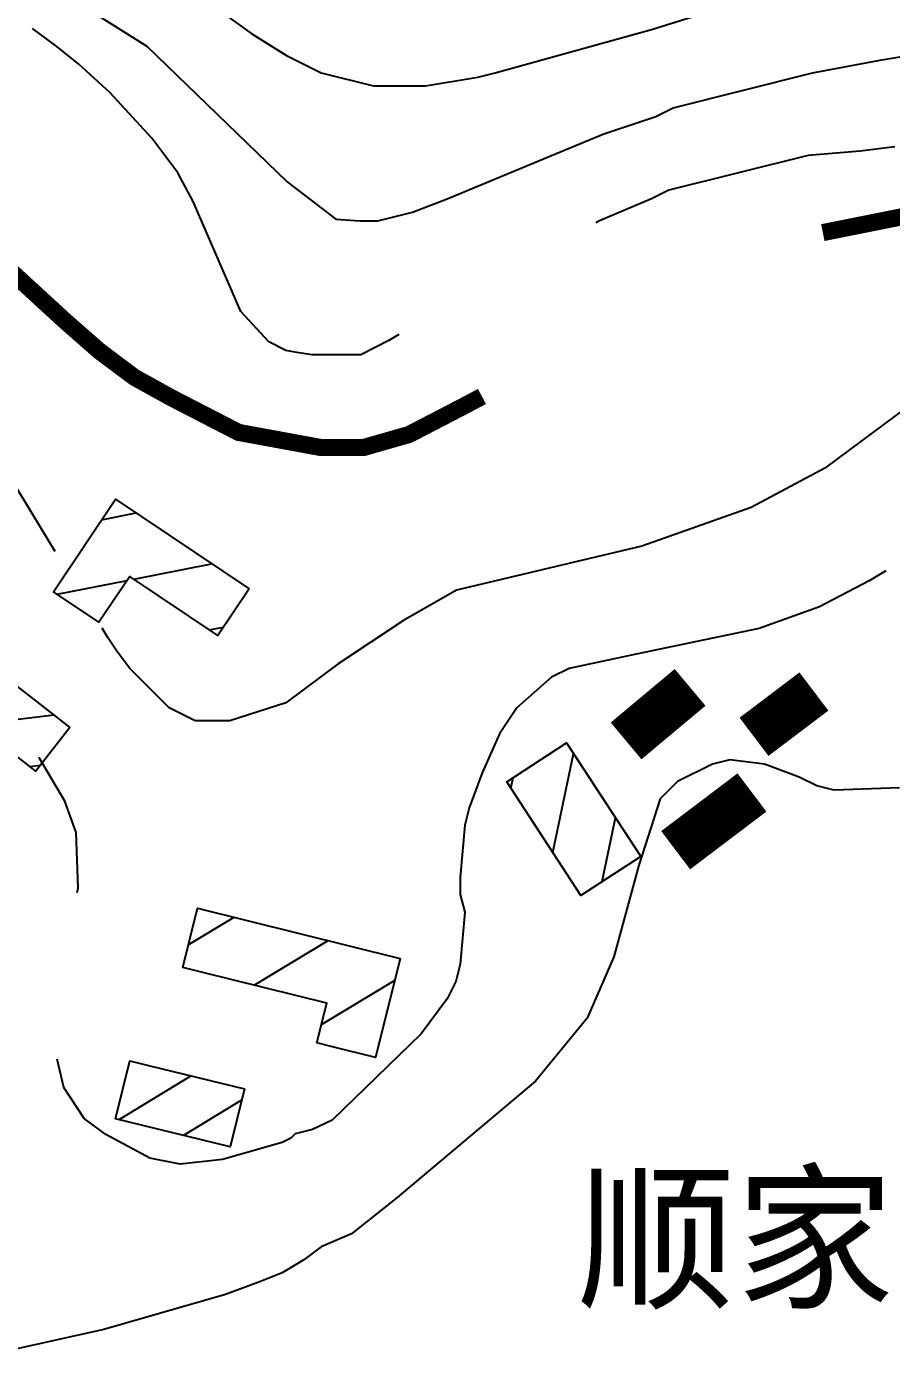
# Model space of a CAD drawing. Extents: x 35515948 to 35520624, y 3302916 to 3308279.
# Drawn here: x 35517448.3 to 35517574.6, y 3306512.5 to 3306707.8 of the extents above; entities that cross this region are included whole.
import ezdxf

# ---------------------------------------------------------------- set-up
doc = ezdxf.new("R2010")
doc.units = 0
doc.header["$LTSCALE"] = 10000
doc.header["$MEASUREMENT"] = 0
for name, color, linetype in [('2112', 7, 'CONTINUOUS'), ('2113', 7, 'CONTINUOUS'), ('8111', 34, 'CONTINUOUS'), ('8112', 34, 'CONTINUOUS')]:
    doc.layers.add(name, color=color, linetype=linetype)
doc.styles.add('仿宋体', font='')
doc.styles.get('仿宋体').set_extended_font_data('文鼎CS仿宋体')

msp = doc.modelspace()

# ---------------------------------------------------------------- linework, layer by layer
at = {"layer": '2112', "linetype": 'Continuous', "ltscale": 0.005, "const_width": 7, "flags": 128}
for points in [[(35517535.85, 3306603.54), (35517545.2, 3306611.36)], [(35517554.54, 3306604.14), (35517563.29, 3306610.76)], [(35517543.09, 3306587.58), (35517554.24, 3306596.01)]]:
    msp.add_lwpolyline(points, dxfattribs=at)
at = {"layer": '2113', "linetype": 'Continuous', "ltscale": 0.005}
for p, q in [((35517459.23, 3306635.84), (35517464.25, 3306636.83)), ((35517463.91, 3306627.18), (35517475.3, 3306629.42)), ((35517452.71, 3306624.97), (35517462.94, 3306626.99)), ((35517474.96, 3306619.76), (35517477.04, 3306620.17)), ((35517452.24, 3306607.32), (35517440.87, 3306605.89)), ((35517525.15, 3306587.25), (35517528.17, 3306601.67)), ((35517450.23, 3306599.94), (35517448.78, 3306599.76)), ((35517519.02, 3306596.63), (35517519.34, 3306598.16)), ((35517532.37, 3306583.01), (35517534.3, 3306592.29)), ((35517471.89, 3306573.77), (35517478.58, 3306577.8)), ((35517481.49, 3306567.87), (35517492.31, 3306574.37)), ((35517491.34, 3306562.13), (35517502.02, 3306568.55)), ((35517472.29, 3306554.64), (35517461.74, 3306548.22)), ((35517479.67, 3306551.06), (35517471.21, 3306545.91))]:
    msp.add_line(p, q, dxfattribs=at)
for points in [[(35517480.78, 3306625.74), (35517476.2, 3306618.93), (35517463.33, 3306627.56), (35517458.83, 3306620.87), (35517452.18, 3306625.33), (35517461.25, 3306638.85)], [(35517454.56, 3306605.52), (35517449.59, 3306599.12), (35517435.62, 3306609.97), (35517440.59, 3306616.37)], [(35517537.98, 3306586.68), (35517529.26, 3306580.98), (35517518.41, 3306597.56), (35517527.13, 3306603.26)], [(35517502.82, 3306571.75), (35517499.22, 3306557.3), (35517492.77, 3306558.9), (35517490.67, 3306559.43), (35517492.12, 3306565.22), (35517473.81, 3306569.79), (35517471.07, 3306570.47), (35517473.23, 3306579.13)], [(35517480.08, 3306552.74), (35517478.02, 3306544.26), (35517461.26, 3306548.34), (35517463.33, 3306556.82), (35517466.09, 3306556.15)]]:
    msp.add_lwpolyline(points, close=True, dxfattribs=at)
at = {"layer": '8111', "linetype": 'Continuous', "ltscale": 0.005, "elevation": 435, "flags": 128}
msp.add_lwpolyline([(35517458.23, 3306709.77), (35517465.85, 3306704.99), (35517486.33, 3306685.2), (35517493.45, 3306679.73), (35517497.02, 3306679.51), (35517499.56, 3306679.51), (35517504.65, 3306680.78), (35517509.73, 3306682.69), (35517524.97, 3306689.04), (35517532.59, 3306692.21), (35517540.21, 3306694.75), (35517542.75, 3306696.02), (35517563.07, 3306701.1), (35517573.23, 3306703.01), (35517580.85, 3306704.28), (35517585.93, 3306704.91), (35517593.55, 3306706.18), (35517603.28, 3306706.89), (35517666.33, 3306714.76)], dxfattribs=at)
at = {"layer": '8111', "linetype": 'Continuous', "ltscale": 0.005}
for points, elevation in [([(35517471.31, 3306713.92), (35517481.15, 3306706.82), (35517486.23, 3306703.64), (35517491.31, 3306701.1), (35517498.93, 3306699.2), (35517506.55, 3306699.2), (35517514.17, 3306700.47), (35517516.71, 3306701.1), (35517539.57, 3306707.45), (35517549.73, 3306710.63)], 440), ([(35517502.67, 3306662.88), (35517501.17, 3306662.02), (35517497.09, 3306659.94), (35517489.98, 3306659.94), (35517487.74, 3306660.25), (35517486.16, 3306660.57), (35517483.64, 3306661.83), (35517479.54, 3306666.24), (35517472.61, 3306682.3), (35517470.35, 3306686.5), (35517466.55, 3306691.58), (35517460.43, 3306698.25), (35517455.89, 3306702.39), (35517452.66, 3306704.98), (35517449.12, 3306707.6)], 430), ([(35517575.13, 3306690.31), (35517570.05, 3306689.67), (35517562.43, 3306689.04), (35517542.11, 3306683.96), (35517539.57, 3306682.69), (35517531.95, 3306679.51), (35517531.44, 3306679.22)], 430), ([(35517452.46, 3306631.22), (35517447.97, 3306638.59), (35517438.77, 3306653.52), (35517434.16, 3306656.99), (35517429.3, 3306659.51), (35517418.8, 3306662.17)], 420), ([(35517580.42, 3306654.91), (35517564.88, 3306643.36), (35517554.12, 3306637.63), (35517538.15, 3306631.99), (35517511.07, 3306625.57), (35517503.34, 3306621.14), (35517493.8, 3306614.81), (35517486.16, 3306609.08), (35517477.98, 3306606.49), (35517472.9, 3306606.49), (35517469.09, 3306608.39), (35517463.37, 3306614.11), (35517461.47, 3306616.65), (35517460.2, 3306618.55), (35517459.31, 3306620)], 420), ([(35517573.81, 3306628.39), (35517571.37, 3306626.91), (35517564.12, 3306623.13), (35517555.3, 3306619.98), (35517537.33, 3306616.2), (35517527.51, 3306614.11), (35517524.97, 3306612.84), (35517519.89, 3306608.39), (35517517.34, 3306604.58), (35517514.8, 3306598.87), (35517512.9, 3306593.79), (35517512.27, 3306591.25), (35517511.63, 3306583.63), (35517511.63, 3306581.09), (35517512.27, 3306578.55), (35517511.63, 3306570.93), (35517510.99, 3306568.39), (35517509.73, 3306565.85), (35517505.91, 3306560.77), (35517492.93, 3306548.14), (35517490.04, 3306546.8), (35517487.5, 3306546.16), (35517486.87, 3306545.53), (35517485.59, 3306544.89), (35517476.87, 3306542.42), (35517470.71, 3306541.72), (35517466.28, 3306542.59), (35517459.86, 3306546.06), (35517456.65, 3306548.4), (35517453.7, 3306552.92), (35517452.74, 3306557.08)], 415), ([(35517455.66, 3306581.42), (35517455.78, 3306582.08), (35517455.52, 3306590.15), (35517453.87, 3306594.75), (35517450.22, 3306600.92), (35517450.08, 3306601.15)], 415), ([(35517575.79, 3306596.68), (35517566.24, 3306596.33), (35517563.7, 3306596.96), (35517561.16, 3306598.23), (35517556.08, 3306600.14), (35517551, 3306600.77), (35517548.46, 3306600.14), (35517543.38, 3306597.6), (35517540.84, 3306595.06), (35517537.72, 3306585.38), (35517534.07, 3306572.01), (35517530.16, 3306563.07), (35517522.61, 3306553.87), (35517502.39, 3306536.86), (35517495.71, 3306531.56), (35517491.31, 3306529.65), (35517488.77, 3306527.75), (35517485.59, 3306525.84), (35517482.42, 3306524.57), (35517477.34, 3306522.67), (35517459.56, 3306517.59), (35517436.7, 3306512.51)], 410)]:
    msp.add_lwpolyline(points, dxfattribs=dict(at, elevation=elevation))
at = {"layer": '8112', "linetype": 'Continuous', "ltscale": 0.005, "const_width": 2.5, "elevation": 425}
for points in [[(35517514.79, 3306653.85), (35517512.64, 3306652.7), (35517504.13, 3306648.29), (35517497.51, 3306646.4), (35517491.2, 3306646.4), (35517479.23, 3306648.6), (35517469.45, 3306653.64), (35517464.01, 3306656.65), (35517458.92, 3306660.46), (35517453.84, 3306664.91), (35517446.23, 3306671.89), (35517441.15, 3306676.34), (35517438.6, 3306678.88), (35517436.06, 3306680.78), (35517432.67, 3306682.96)], [(35517579.58, 3306680.78), (35517564.59, 3306677.78)]]:
    msp.add_lwpolyline(points, dxfattribs=at)

# ---------------------------------------------------------------- texts
at = {"layer": '2113', "linetype": 'Continuous', "ltscale": 0.005, "style": '仿宋体'}
msp.add_text('顺家', height=17, dxfattribs=at).set_placement((35517528.64, 3306522.44, 3306519.62))

doc.saveas('drawing.dxf')
